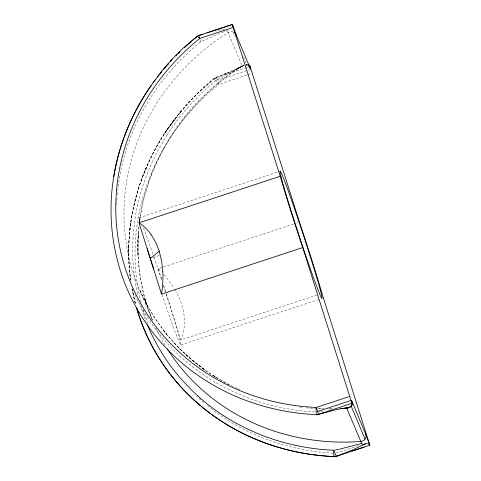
<?xml version="1.0" encoding="UTF-8"?>
<svg xmlns="http://www.w3.org/2000/svg" width="481" height="481" viewBox="0 0 481 481"><rect width="100%" height="100%" fill="white"/><g stroke="black" fill="none" stroke-linecap="round" stroke-linejoin="round"><path stroke-width="0.36" stroke-dasharray="2.4 1.8" d="M130.748 280.387C125.012 241.047 131.463 200.276 147.673 164.075C161.863 132.594 183.411 104.66 209.59 82.221C214.532 76.16 222.481 75.331 229.124 72.168L224.747 73.96L241.035 66.721L236.874 68.807L243.975 65.2M128.692 252.814L128.8 245.196L128.746 248.316M117.033 198.184L116.703 204.834A225.667 209.53 -22.8 0 0 116.673 205.934M117.286 194.865L119.041 180.171A225.679 209.542 -22.8 0 1 142.358 111.514L151.082 96.795A225.667 209.53 -22.8 0 1 195.851 45.803L200.805 41.697L222.18 32.443M139.075 226.816L137.963 239.177L137.951 256.096L138.324 233.435C136.58 257.786 140.013 282.203 146.651 305.627L144.871 298.34L148.791 310.768L152.501 320.196M139.532 221.723L139.664 220.268L139.508 221.585A219.492 203.794 -22.8 0 1 242.063 65.705A5.58 5.177 -22.8 0 1 244.029 64.917M129.858 229.966L130.814 222.36L130.543 224.471M139.556 221.507C147.998 157.521 188.053 99.97 242.436 66.071L243.903 65.44M144.174 172.847L146.29 167.761L141.468 179.383M316.991 295.039L180.784 339.953C187.915 323.743 183.952 304.912 175.27 290.133M167.105 134.939L158.393 149.675A225.679 209.542 -22.8 0 0 135.071 218.308L133.514 230.79L132.738 242.965A225.655 209.518 -22.8 0 0 138.041 295.791M175.427 118.44L164.544 133.237L181.289 111.171L179.172 113.787M241.817 66.384L216.835 79.828L211.874 83.934A225.655 209.518 -22.8 0 0 167.111 134.939M244.132 65.614L231.758 71.483L216.612 77.399A5.58 5.177 -22.8 0 0 214.736 78.415L214.76 78.469A5.58 0.613 51.2 0 0 218.999 84.307A224.723 208.652 -22.8 0 0 141.414 303.379M222.462 32.335L225.355 31.283M226.094 31.024L227.146 30.664M246.549 67.593L216.636 77.453A5.58 5.177 -22.8 0 0 214.76 78.469A230.297 213.829 -22.8 0 0 130.682 280.195M247.258 67.358L249.398 66.655M214.736 78.415A5.58 0.613 51.2 0 1 216.835 79.828A5.58 0.493 70.5 0 1 216.612 77.399L217.665 80.249L249.711 69.685M246.777 75.15L218.999 84.307L217.665 80.249M247.487 74.916L251.046 73.737M138.943 217.827L279.425 171.507M153.09 257.551L160.852 254.996M161.652 279.371L158.279 268.681L293.771 224.008M296.627 223.064L298.052 222.595M180.856 344.973L319.198 299.356M336.231 453.054L360.443 445.069M319.095 411.934L319.757 411.832M321.08 411.628L325.084 411.014M329.744 408.543L333.423 408.405M246.32 64.743L247.577 64.785M317.905 408.122L323.827 408.363M314.598 411.983L311.417 411.772A225.667 209.53 -22.8 0 1 245.917 397.132L230.417 390.38A225.679 209.542 -22.8 0 1 172.228 348.611L163.823 339.418L156.229 329.996A225.667 209.53 -22.8 0 1 133.838 292.298M246.122 65.362L247.222 65.578M237.229 388.45L227.723 383.946L212.867 375.318L216.173 377.507C200.691 367.67 186.297 356.205 173.827 342.719M237.909 388.774L239.947 389.736M185.828 354.635L205.08 370.154C189.153 358.844 175.24 344.991 162.945 329.858L166.691 334.241C155.772 320.683 146.657 305.724 139.646 289.784L152.399 320.13M158.279 268.681L161.183 271.591M163.985 274.609L169.222 281L174.23 288.372M233.008 31.944L235.041 36.772M243.446 56.77L246.927 65.049M233.399 32.083A5.58 5.177 -22.8 0 0 228.15 32.606L242.063 65.705M145.593 320.16L146.044 321.338M145.148 318.981L142.081 310.197A225.655 209.518 -22.8 0 1 140.56 305.255M163.456 285.077L165.482 291.486M166.378 294.342L180.784 339.953M200.198 39.719L200.805 41.697A5.58 0.613 51.2 0 1 199.513 40.097M135.371 303.469L132.089 288.57M245.707 64.809A5.58 5.177 -22.8 0 1 247.685 65.356M164.971 345.081A219.492 203.794 -22.8 0 1 155.898 328.066M152.303 319.919A219.492 203.794 -22.8 0 1 138.907 226.587M242.262 66.035A6.878 0.685 81.4 0 1 242.057 65.65M331 409.012A219.492 203.794 -22.8 0 1 327.994 409.012M321.236 408.862A219.492 203.794 -22.8 0 1 304.816 407.654M301.852 407.305A219.492 203.794 -22.8 0 1 299.633 407.022M229.028 384.806A219.492 203.794 -22.8 0 1 228.15 32.606M228.156 32.66A6.866 0.685 81.7 0 1 227.555 30.592M225.012 29.04A51.443 19.036 -17.5 0 0 223.022 29.413L220.208 29.984A88.949 32.912 -17.5 0 0 215.668 31M227.188 29.984A8.448 6.061 -60.5 0 1 227.615 29.521M242.58 66.095A8.448 7.6 81.4 0 1 244.083 65.194M135.395 303.535A230.297 213.829 -22.8 0 1 132.077 288.75M214.754 78.433A230.393 213.913 -22.8 0 0 131.391 218.566A230.333 213.859 -22.8 0 0 130.664 280.303M333.309 453.18A224.723 208.652 -22.8 0 1 206.06 404.455M203.806 402.555A224.723 208.652 -22.8 0 1 196.705 396.182M148.046 323.966A224.723 208.652 -22.8 0 1 143.23 309.854M135.203 302.904A230.333 213.859 -22.8 0 1 131.998 288.498M245.935 64.773A7.329 2.712 -17.5 0 1 247.691 64.809M163.552 285.732A66.937 2.122 71.8 0 1 180.94 344.817A66.937 2.122 71.8 0 1 162.079 294.673M139.538 222.012A66.937 2.122 71.8 0 1 140.891 221.44M143.488 227.91A66.937 2.122 71.8 0 1 153.012 254.347M153.932 257.016A66.937 2.122 71.8 0 1 161.73 280.17"/><path stroke-width="0.72" d="M161.285 71.579L172.318 58.941L184.265 47.072M179.876 51.768L178.331 53.235L179.407 52.219M184.794 47.15L187.488 44.613M150.264 258.483L159.247 251.172L155.688 242.232L150.95 234.307M198.978 35.444L202.537 34.265M206.812 32.858L232.449 24.405L232.876 25.547A13.468 0.427 71.8 0 0 233.55 27.549L234.283 29.678A12.789 0.403 71.8 0 0 236.321 35.197L250.234 68.284A5.58 5.177 -22.8 0 0 248.382 65.765M318.548 414.412L318.705 414.76L316.251 407.455A224.723 208.652 -22.8 0 1 124.838 266.871A224.723 208.652 -22.8 0 1 199.735 38.474L198.869 35.54L232.335 24.501L232.257 24.05L232.449 24.405M232.335 24.501L233.207 27.435L199.735 38.474A5.58 0.613 51.2 0 0 197.054 36.328M280.213 176.293L139.009 222.847L161.52 294.119L302.717 247.565A78.096 2.477 71.8 0 1 280.213 176.293L233.207 27.435M302.717 247.565L349.723 396.422L316.251 407.455A5.58 0.938 -87.5 0 0 316.51 414.604L316.534 414.658A5.58 0.938 -87.5 0 0 317.219 414.574M317.586 411.508L351.058 400.475L352.302 403.793L352.188 403.391A13.468 0.427 71.8 0 1 351.864 402.23L351.623 401.274A12.789 0.403 71.8 0 1 351.521 400.715M352.086 403.27L318.614 414.309A5.58 5.177 -22.8 0 1 316.51 414.604M337.097 455.988L339.231 455.285M352.05 451.058L364.159 447.065M249.898 65.921L299.477 222.126A78.096 2.477 71.8 0 1 321.981 293.398L369.931 445.556L369.745 445.286L336.273 456.319A5.58 5.177 -22.8 0 1 334.169 456.613A230.297 213.829 -22.8 0 1 136.55 307.708M339.802 449.086L361.652 443.44L346.681 408.044M338.883 449.278L339.189 449.212M338.269 449.404L335.816 449.891M335.203 450.006L334.83 450.078M147.944 326.016A225.667 209.53 -22.8 0 0 180.658 378.481L192.003 390.494A225.667 209.53 -22.8 0 0 235.335 422.739L245.983 428.294L257.094 433.303A225.691 209.548 -22.8 0 0 326.509 449.837L333.874 450.258A5.58 0.493 70.5 0 0 336.249 456.265L336.459 456.673L336.381 456.222M340.422 408.778L341.618 408.609M342.815 408.453L346.735 407.96M198.918 35.305L198.869 35.54M351.593 400.637A12.789 0.403 71.8 0 1 351.954 401.394L365.873 434.505A12.789 0.403 71.8 0 1 367.911 440.019L368.638 442.135A13.468 0.427 71.8 0 1 369.318 444.143L369.745 445.286M351.13 406.006L365.043 439.105M147.457 324.843L147.944 326.01M351.058 400.475L349.723 396.422M159.247 251.172L161.64 261.069L162.819 271.885M249.994 66.258L250.006 66.306A13.468 0.427 71.8 0 1 250.33 67.466L250.571 68.416A12.789 0.403 71.8 0 1 250.667 68.975M197.992 35.865A5.58 5.177 -22.8 0 1 198.31 35.702M234.788 32.912A5.58 5.177 -22.8 0 1 236.315 35.185M250.607 69.054A12.789 0.403 71.8 0 1 250.234 68.296M365.873 434.505A5.58 5.177 -22.8 0 1 360.726 441.474A219.492 203.794 -22.8 0 1 167.316 348.875M351.96 401.407A5.58 5.177 -22.8 0 1 346.807 408.375A219.492 203.794 -22.8 0 1 342.496 408.658M352.146 403.848A7.329 2.712 -17.5 0 1 349.831 407.13L335.978 409.71L318.638 414.363A5.58 5.177 -22.8 0 1 316.534 414.658A230.333 213.865 -22.8 0 1 151.262 85.311M369.384 444.805A7.353 2.724 -17.5 0 0 365.187 443.674A28.722 10.63 -17.5 0 1 362.884 444.955L362.289 445.274A51.443 19.036 -17.5 0 1 358.91 446.957L356.367 448.154A88.949 32.912 -17.5 0 1 349.741 451.046L341.48 454.341A97.95 36.243 -17.5 0 1 336.249 456.265A5.58 5.177 -22.8 0 1 334.145 456.559A230.333 213.859 -22.8 0 1 136.61 308.002M248.424 64.953A7.329 2.712 -17.5 0 1 249.735 65.945M232.527 24.976A7.353 2.724 -17.5 0 1 232.521 26.022M365.446 444.179A8.448 6.301 21 0 1 361.64 444.065M333.808 450.27A5.58 0.938 -87.5 0 0 334.145 456.559L334.169 456.613A5.58 0.938 -87.5 0 0 334.932 456.337M113.769 176.653A230.393 213.925 -22.8 0 1 161.971 71.332M163.672 69.276A230.393 213.925 -22.8 0 1 168.488 63.72M170.28 61.73A230.393 213.925 -22.8 0 1 172.102 59.764M184.451 47.481A230.393 213.925 -22.8 0 1 197.144 36.532M152.946 82.948A230.333 213.865 -22.8 0 1 155.525 79.431M157.732 76.533A230.333 213.865 -22.8 0 1 161.351 71.97M164.147 68.597A230.333 213.865 -22.8 0 1 165.091 67.484M167.49 64.725A230.333 213.865 -22.8 0 1 168.458 63.63M170.917 60.925A230.333 213.865 -22.8 0 1 171.915 59.848M175.962 55.616A230.333 213.865 -22.8 0 1 176.996 54.569M184.391 47.427A230.333 213.865 -22.8 0 1 197.216 36.37M349.867 407.203A8.448 7.353 63.2 0 1 346.771 407.804M162.867 271.879A69.162 43.855 -88.5 0 1 161.472 294.101M138.997 222.913A69.162 43.855 -88.5 0 1 150.986 234.253M153.625 269.011A66.937 2.122 71.8 0 1 147.21 248.707M288.828 203.511A66.937 2.122 71.8 0 0 322.054 298.418A66.937 2.122 71.8 0 0 292.406 202.609A66.937 2.122 71.8 0 0 288.828 203.511"/></g></svg>
